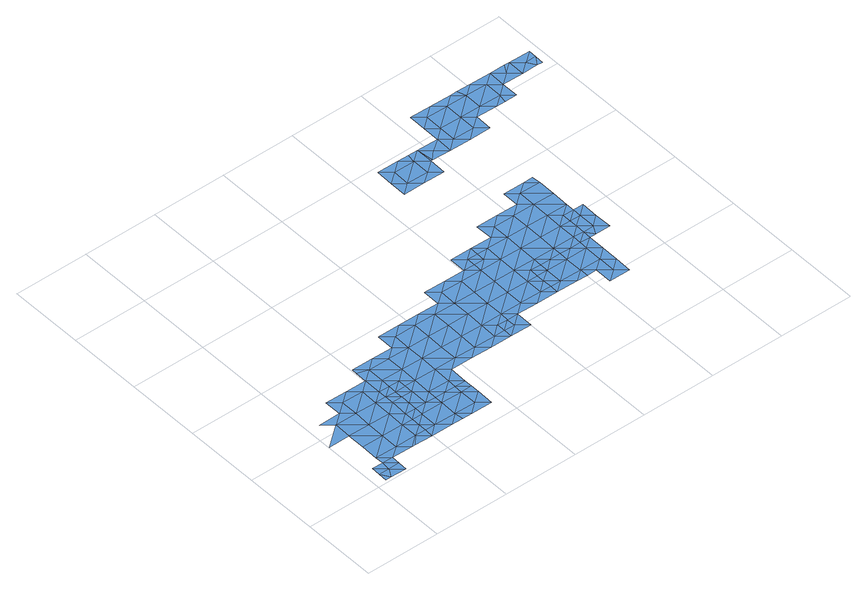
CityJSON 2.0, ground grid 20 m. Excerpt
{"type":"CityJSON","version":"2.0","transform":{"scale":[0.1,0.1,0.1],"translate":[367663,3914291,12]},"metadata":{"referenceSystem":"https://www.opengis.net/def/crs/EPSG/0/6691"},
"CityObjects":{
"waterbody1":{"type":"WaterBody","attributes":{"name":"9","class":"1140","function":"1","WaterBodyRiverFloodingRiskAttribute.description":"5","WaterBodyRiverFloodingRiskAttribute.rankOrg":"1","WaterBodyRiverFloodingRiskAttribute.adminType":"2","WaterBodyRiverFloodingRiskAttribute.scale":"L1"},"geometry":[{"type":"MultiSurface","lod":"1","boundaries":[[[0,1,2]],[[3,4,5]],[[6,2,1]],[[4,3,2]],[[0,2,3]],[[6,1,7]],[[6,8,2]],[[8,4,2]]]}]},
"waterbody2":{"type":"WaterBody","attributes":{"name":"9","class":"1140","function":"1","WaterBodyRiverFloodingRiskAttribute.description":"5","WaterBodyRiverFloodingRiskAttribute.rankOrg":"2","WaterBodyRiverFloodingRiskAttribute.adminType":"2","WaterBodyRiverFloodingRiskAttribute.scale":"L1"},"geometry":[{"type":"MultiSurface","lod":"1","boundaries":[[[6,7,9]],[[10,11,9]],[[12,13,14]],[[15,9,7]],[[11,10,13]],[[10,9,15]],[[16,17,14]],[[10,18,13]],[[15,7,19]],[[14,13,18]],[[20,10,15]],[[16,14,21]],[[14,18,21]],[[22,23,19]],[[15,19,23]],[[24,25,16]],[[21,24,16]],[[10,26,18]],[[20,15,23]],[[27,23,22]],[[28,21,18]],[[26,10,20]],[[29,25,24]],[[30,24,21]],[[27,31,23]],[[32,20,23]],[[28,18,26]],[[30,29,24]],[[23,31,32]],[[33,34,20]],[[33,20,32]],[[30,21,28]],[[26,20,34]],[[28,26,35]],[[26,34,35]],[[36,28,35]],[[30,28,37]],[[38,39,34]],[[28,36,37]],[[29,30,40]],[[35,34,39]],[[30,37,40]],[[35,39,41]],[[38,42,39]],[[43,40,37]],[[43,37,44]],[[41,39,45]],[[40,46,47]],[[43,46,40]],[[39,42,45]],[[47,46,48]],[[44,49,43]],[[46,50,48]],[[45,42,51]],[[42,52,51]],[[53,43,49]],[[54,45,51]],[[55,45,54]],[[49,55,54]],[[52,56,51]],[[46,43,53]],[[57,50,46]],[[53,49,54]],[[57,46,53]],[[51,56,58]],[[59,53,54]],[[54,51,60]],[[56,61,58]],[[60,51,58]],[[62,50,57]],[[63,57,53]],[[61,64,58]],[[59,54,60]],[[65,60,58]],[[64,65,58]],[[63,53,59]],[[57,63,62]],[[65,66,60]],[[63,67,62]],[[68,62,67]],[[59,60,66]],[[69,63,59]],[[67,70,68]],[[71,59,66]],[[65,72,66]],[[69,59,71]],[[67,63,73]],[[63,69,73]],[[70,67,73]],[[66,72,74]],[[71,66,75]],[[76,74,72]],[[75,66,74]],[[75,77,71]],[[69,71,77]],[[70,73,78]],[[73,69,79]],[[79,69,77]],[[76,80,74]],[[78,73,79]],[[75,74,81]],[[81,74,80]],[[81,82,75]],[[83,78,79]],[[76,84,80]],[[77,75,82]],[[79,77,82]],[[85,83,79]],[[84,86,80]],[[86,87,80]],[[81,80,87]],[[79,82,85]],[[88,83,89]],[[83,85,89]],[[90,91,81]],[[81,87,90]],[[82,81,91]],[[87,92,90]],[[85,82,91]],[[93,88,89]],[[92,94,90]],[[85,91,95]],[[89,85,96]],[[96,85,95]],[[89,96,93]],[[97,98,90]],[[90,94,97]],[[91,90,98]],[[91,99,95]],[[100,93,96]],[[101,96,95]],[[94,102,97]],[[99,91,98]],[[99,101,95]],[[101,100,96]],[[97,102,103]],[[98,97,104]],[[105,100,101]],[[104,97,103]],[[102,106,103]],[[99,98,107]],[[101,108,105]],[[107,98,104]],[[101,99,109]],[[106,110,103]],[[110,111,103]],[[104,103,111]],[[99,107,109]],[[108,101,109]],[[112,113,104]],[[104,111,112]],[[107,104,113]],[[114,115,116]],[[114,108,109]],[[116,108,114]],[[114,117,115]],[[107,113,118]],[[109,107,119]],[[109,120,114]],[[113,121,118]],[[119,107,118]],[[119,120,109]],[[121,122,118]],[[114,120,117]],[[118,123,119]],[[117,124,125]],[[124,117,120]],[[118,122,123]],[[122,126,123]],[[127,119,123]],[[120,119,128]],[[125,124,129]],[[126,130,123]],[[128,119,127]],[[131,129,124]],[[124,120,131]],[[131,120,128]],[[123,132,127]],[[123,130,133]],[[134,128,127]],[[131,135,129]],[[130,136,133]],[[132,123,133]],[[137,131,128]],[[136,138,133]],[[127,132,134]],[[139,138,136]],[[140,132,133]],[[137,128,134]],[[135,131,137]],[[133,138,140]],[[141,142,132]],[[132,140,141]],[[134,132,142]],[[137,143,135]],[[144,135,143]],[[145,137,134]],[[146,143,137]],[[147,144,143]],[[134,142,145]],[[148,145,142]],[[145,146,137]],[[149,143,146]],[[147,143,149]],[[150,147,149]]]}]},
"waterbody3":{"type":"WaterBody","attributes":{"name":"9","class":"1140","function":"1","WaterBodyRiverFloodingRiskAttribute.description":"5","WaterBodyRiverFloodingRiskAttribute.rankOrg":"1","WaterBodyRiverFloodingRiskAttribute.adminType":"2","WaterBodyRiverFloodingRiskAttribute.scale":"L1"},"geometry":[{"type":"MultiSurface","lod":"1","boundaries":[[[49,151,55]],[[55,151,45]],[[37,36,44]],[[41,36,35]],[[41,45,151]],[[44,36,151]],[[49,44,151]],[[36,41,151]]]}]},
"waterbody4":{"type":"WaterBody","attributes":{"name":"9","class":"1140","function":"1","WaterBodyRiverFloodingRiskAttribute.description":"5","WaterBodyRiverFloodingRiskAttribute.rankOrg":"1","WaterBodyRiverFloodingRiskAttribute.adminType":"2","WaterBodyRiverFloodingRiskAttribute.scale":"L1"},"geometry":[{"type":"MultiSurface","lod":"1","boundaries":[[[152,153,154]],[[155,152,154]],[[156,155,154]],[[152,157,153]],[[38,33,158]],[[38,158,42]],[[156,64,61]],[[61,155,156]],[[61,56,155]],[[159,155,56]],[[52,159,56]],[[52,42,159]],[[158,159,42]],[[159,158,160]],[[34,33,38]],[[160,32,31]],[[33,32,158]],[[158,32,160]],[[152,155,161]],[[152,161,157]],[[162,157,161]],[[27,163,160]],[[155,159,161]],[[161,159,160]],[[163,161,160]],[[162,161,163]],[[31,27,160]]]}]},
"waterbody5":{"type":"WaterBody","attributes":{"name":"9","class":"1140","function":"1","WaterBodyRiverFloodingRiskAttribute.description":"5","WaterBodyRiverFloodingRiskAttribute.rankOrg":"1","WaterBodyRiverFloodingRiskAttribute.adminType":"2","WaterBodyRiverFloodingRiskAttribute.scale":"L1"},"geometry":[{"type":"MultiSurface","lod":"1","boundaries":[[[92,164,94]],[[92,86,164]],[[86,84,164]],[[165,164,84]],[[165,94,164]],[[87,86,92]]]}]},
"waterbody6":{"type":"WaterBody","attributes":{"name":"9","class":"1140","function":"1","WaterBodyRiverFloodingRiskAttribute.description":"5","WaterBodyRiverFloodingRiskAttribute.rankOrg":"3","WaterBodyRiverFloodingRiskAttribute.adminType":"2","WaterBodyRiverFloodingRiskAttribute.scale":"L1"},"geometry":[{"type":"MultiSurface","lod":"1","boundaries":[[[116,115,166]],[[167,166,115]],[[166,167,100]],[[100,105,166]],[[105,108,166]],[[108,116,166]]]}]},
"waterbody7":{"type":"WaterBody","attributes":{"name":"9","class":"1140","function":"1","WaterBodyRiverFloodingRiskAttribute.description":"5","WaterBodyRiverFloodingRiskAttribute.rankOrg":"1","WaterBodyRiverFloodingRiskAttribute.adminType":"2","WaterBodyRiverFloodingRiskAttribute.scale":"L1"},"geometry":[{"type":"MultiSurface","lod":"1","boundaries":[[[168,169,170]],[[168,171,169]],[[172,171,168]],[[172,173,171]],[[174,173,172]],[[111,173,174]],[[111,110,173]],[[110,106,173]],[[175,173,106]],[[112,111,174]],[[121,113,174]],[[121,174,122]],[[126,122,172]],[[126,172,130]],[[112,174,113]],[[174,172,122]],[[171,173,175]],[[171,175,176]],[[172,168,130]],[[136,130,168]],[[170,139,168]],[[168,139,136]],[[177,178,169]],[[177,179,178]],[[176,177,171]],[[180,178,179]],[[180,181,178]],[[181,170,169]],[[169,178,181]],[[171,177,169]]]}]},
"waterbody8":{"type":"WaterBody","attributes":{"name":"9","class":"1140","function":"1","WaterBodyRiverFloodingRiskAttribute.description":"5","WaterBodyRiverFloodingRiskAttribute.rankOrg":"1","WaterBodyRiverFloodingRiskAttribute.adminType":"2","WaterBodyRiverFloodingRiskAttribute.scale":"L1"},"geometry":[{"type":"MultiSurface","lod":"1","boundaries":[[[182,183,184]],[[142,141,148]],[[148,141,185]],[[186,148,185]],[[187,182,184]],[[187,138,139]],[[184,140,138]],[[138,187,184]],[[140,184,185]],[[185,184,183]],[[183,186,185]],[[141,140,185]]]}]},
"waterbody9":{"type":"WaterBody","attributes":{"name":"9","class":"1140","function":"1","WaterBodyRiverFloodingRiskAttribute.description":"5","WaterBodyRiverFloodingRiskAttribute.rankOrg":"2","WaterBodyRiverFloodingRiskAttribute.adminType":"2","WaterBodyRiverFloodingRiskAttribute.scale":"L1"},"geometry":[{"type":"MultiSurface","lod":"1","boundaries":[[[188,189,190]],[[190,191,188]],[[188,191,192]],[[191,193,192]],[[193,194,195]],[[195,194,196]],[[196,194,197]],[[198,199,200]],[[201,200,199]],[[200,201,202]],[[203,202,201]],[[204,202,203]],[[205,202,204]],[[202,205,206]],[[207,208,204]],[[207,209,208]],[[207,210,209]],[[203,210,204]],[[211,212,213]],[[212,211,214]],[[214,215,216]],[[217,216,215]],[[216,217,190]],[[217,191,190]],[[191,217,218]],[[218,217,219]],[[220,221,222]],[[200,221,220]],[[221,206,222]],[[223,224,195]],[[223,195,196]],[[195,224,193]],[[193,224,192]],[[225,192,224]],[[192,225,188]],[[220,198,200]],[[226,227,189]],[[226,228,227]],[[228,229,230]],[[230,229,231]],[[229,232,231]],[[231,232,233]],[[231,233,234]],[[233,208,234]],[[234,208,235]],[[235,236,234]],[[212,236,235]],[[227,216,190]],[[217,215,219]],[[214,216,236]],[[214,236,212]],[[213,212,235]],[[209,213,235]],[[236,230,234]],[[230,236,227]],[[236,216,227]],[[234,230,231]],[[228,230,227]],[[189,227,190]],[[208,209,235]],[[204,210,207]],[[206,221,202]],[[203,201,237]],[[221,200,202]],[[201,199,237]]]}]}
},
"vertices":[
[85,7,9],[86,32,9],[57,31,9],[43,8,9],[29,31,9],[28,8,9],[58,54,9],[86,54,9],[29,55,9],
[58,77,9],[115,123,9],[59,123,9],[2,170,9],[59,170,9],[60,216,9],[115,76,9],[89,239,10],[32,239,9],[116,169,9],[143,53,9],[172,122,9],[117,215,10],[151,53,9],[171,76,9],[117,261,10],[89,285,10],[173,168,9],[199,52,9],[173,214,10],[146,284,10],[174,260,10],[200,75,9],[200,98,9],[201,121,9],[201,144,9],[202,191,10],[202,214,10],[202,237,10],[229,144,9],[230,167,9],[203,283,10],[230,190,10],[258,144,9],[231,260,10],[231,236,10],[258,190,10],[232,306,10],[203,315,10],[204,329,10],[259,236,10],[260,328,10],[286,166,9],[286,143,9],[288,259,10],[287,213,10],[259,213,10],[314,143,9],[288,305,10],[343,165,9],[345,258,10],[344,212,10],[343,142,9],[317,328,10],[345,304,10],[371,142,9],[372,188,10],[401,211,11],[346,350,10],[318,374,10],[402,303,11],[375,373,11],[401,257,11],[429,187,11],[403,350,11],[457,210,11],[458,256,11],[485,186,11],[459,302,11],[431,372,11],[459,349,11],[514,209,11],[515,255,11],[516,302,11],[488,371,11],[542,186,11],[516,348,11],[543,209,11],[543,232,11],[489,418,11],[517,394,11],[572,255,11],[572,301,11],[571,231,11],[546,417,11],[600,231,11],[573,347,11],[574,393,11],[628,254,11],[629,300,11],[630,346,11],[602,416,11],[630,392,11],[656,230,11],[685,253,11],[686,299,11],[631,415,11],[713,229,11],[687,345,11],[659,415,11],[687,392,11],[714,252,11],[714,276,11],[714,299,11],[715,322,11],[688,438,11],[660,461,11],[660,438,11],[717,460,11],[743,344,11],[744,391,11],[745,437,11],[743,321,11],[771,321,11],[800,344,11],[745,483,11],[717,507,11],[800,321,11],[801,390,11],[802,436,11],[774,506,11],[828,320,11],[802,482,11],[858,389,11],[857,343,11],[858,435,11],[831,505,11],[857,320,11],[859,481,11],[885,342,11],[885,319,11],[886,366,11],[886,389,11],[886,412,11],[860,528,11],[832,551,11],[915,434,11],[916,481,11],[888,550,11],[915,411,11],[916,527,11],[915,550,11],
[230,213,10],
[342,73,9],[370,50,9],[371,96,9],[342,119,9],[371,119,9],[313,50,9],[229,121,9],[286,120,9],[228,75,9],[285,74,9],[288,51,9],[256,51,9],
[571,208,11],[599,185,11],
[631,439,11],[603,462,11],
[856,297,11],[856,250,11],[884,273,11],[799,251,11],[799,297,11],[742,252,11],[743,298,11],[770,229,11],[800,228,11],[827,228,11],[855,204,11],[826,181,11],[883,181,11],[884,227,11],
[942,318,11],[942,365,11],[914,342,11],[914,388,11],[943,411,11],[902,319,11],
[1064,871,11],[1007,872,11],[1035,849,11],[1063,825,11],[1092,848,11],[1120,824,11],[1161,824,11],[1148,847,11],[1177,848,11],[1176,823,11],[663,692,11],[720,692,11],[692,715,11],[749,714,11],[749,760,11],[778,737,11],[778,783,11],[752,783,11],[721,784,11],[806,760,11],[835,782,11],[834,736,11],[783,737,11],[948,734,11],[920,758,11],[891,735,11],[949,781,11],[1005,780,11],[977,803,11],[1034,802,11],[1062,779,11],[1030,779,11],[664,739,11],[693,761,11],[665,785,11],[1177,870,11],[1120,871,11],[1106,871,11],[970,873,11],[978,850,11],[950,873,11],[893,874,11],[921,850,11],[864,851,11],[836,875,11],[836,828,11],[864,805,11],[863,759,11],[921,804,11],[777,691,11]
]}
